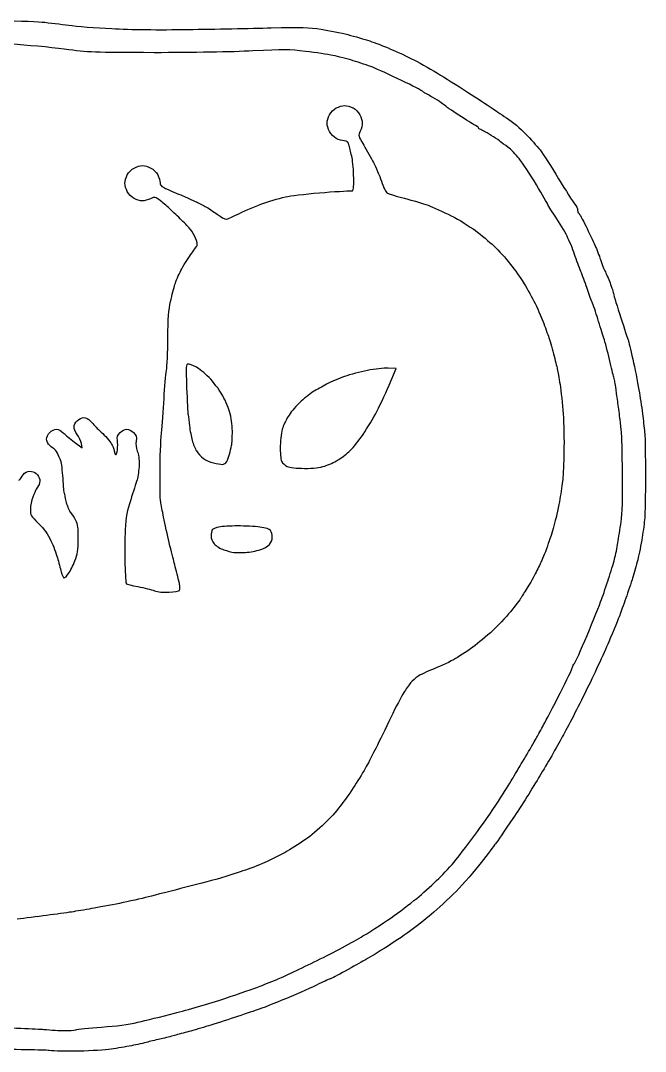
# Model space of a CAD drawing. Extents: x 18 to 500, y 49 to 447.
# Drawn here: x 259 to 500.3, y 48.7 to 446.8 of the extents above; entities that cross this region are included whole.
import ezdxf

# ---------------------------------------------------------------- set-up
doc = ezdxf.new("R2010")
doc.units = 0
doc.layers.add('Layer_1', color=7, linetype='CONTINUOUS')

msp = doc.modelspace()

# ---------------------------------------------------------------- linework, layer by layer
at = {"layer": 'Layer_1', "color": 7}
for points in [[(401.292336, 305.974696), (404.031184, 312.444168), (400.985088, 312.595376)], [(279.784616, 284.046088), (282.756312, 281.845176), (282.420576, 283.523832)], [(336.898472, 275.453304), (336.898472, 275.453304)], [(368.59068, 273.907048), (368.59068, 273.907048)], [(345.8624, 241.448968), (345.8624, 241.450392)], [(275.89784, 56.746944), (275.89804, 56.746944)], [(281.600984, 48.836376), (281.600984, 48.836376)]]:
    msp.add_lwpolyline(points, dxfattribs=at)
for points in [[(247.328224, 446.822704), (255.5058, 446.817904), (264.4646, 446.576336), (267.236664, 446.285656)], [(267.236664, 446.285656), (270.00872, 445.994968), (274.658224, 445.433584), (277.568888, 445.038136)], [(277.568888, 445.038136), (280.479552, 444.642696), (287.96412, 444.048696), (294.201256, 443.718144)], [(294.201256, 443.718144), (301.305432, 443.34164), (312.319232, 443.224504), (323.685912, 443.404568)], [(323.685912, 443.404568), (333.665328, 443.562656), (348.067448, 443.846416), (355.690616, 444.035152)], [(355.690616, 444.035152), (367.538712, 444.328488), (370.355832, 444.251624), (375.095048, 443.50568)], [(375.095048, 443.50568), (378.144312, 443.025736), (382.793816, 442.077968), (385.427272, 441.399544)], [(385.427272, 441.399544), (388.060736, 440.72112), (391.846864, 439.622128), (393.840888, 438.957352)], [(393.840888, 438.957352), (395.834904, 438.292576), (399.463784, 436.895512), (401.905064, 435.852768)], [(275.804848, 435.802048), (270.260728, 436.536696), (261.046256, 437.379792), (255.32824, 437.6756)], [(310.581624, 434.4406), (286.81572, 434.46532), (285.505216, 434.51668), (275.804848, 435.802048)], [(348.634464, 435.108856), (340.765744, 434.7), (325.13132, 434.42544), (310.581624, 434.4406)], [(369.046912, 434.93104), (362.59008, 435.728792), (360.856328, 435.743888), (348.634464, 435.108856)], [(379.631144, 433.341152), (377.690704, 433.736112), (372.9278, 434.45156), (369.046912, 434.93104)], [(401.905064, 435.852768), (404.346344, 434.810032), (408.471624, 432.865632), (411.072368, 431.531896)], [(387.44332, 431.341104), (385.087064, 432.046176), (381.571592, 432.9462), (379.631144, 433.341152)], [(395.003488, 428.787976), (393.201648, 429.487128), (389.799568, 430.63604), (387.44332, 431.341104)], [(411.072368, 431.531896), (413.67312, 430.19816), (418.209216, 427.619504), (421.152592, 425.801552)], [(406.091728, 423.72904), (401.79504, 425.812304), (396.805328, 428.088816), (395.003488, 428.787976)], [(414.155912, 419.581152), (414.017304, 419.779232), (410.388424, 421.645784), (406.091728, 423.72904)], [(421.152592, 425.801552), (424.095968, 423.9836), (429.452648, 420.59892), (433.056328, 418.28004)], [(415.163936, 418.859992), (414.74812, 419.058544), (414.294512, 419.383072), (414.155912, 419.581152)], [(416.93508, 417.888736), (416.376784, 418.224368), (415.579744, 418.661432), (415.163936, 418.859992)], [(433.056328, 418.28004), (436.660008, 415.96116), (440.288888, 413.589088), (441.120504, 413.008784)], [(419.959144, 416.045064), (418.854248, 416.72344), (417.493424, 417.553096), (416.93508, 417.888736)], [(422.220088, 414.49276), (422.081488, 414.668144), (421.064088, 415.36668), (419.959144, 416.045064)], [(427.268416, 410.93808), (424.630424, 412.717768), (422.358688, 414.317384), (422.220088, 414.49276)], [(377.362896, 407.198264), (377.362896, 408.038528), (377.777344, 409.498776), (378.28388, 410.443256)], [(378.28388, 410.443256), (378.790408, 411.387736), (379.977552, 412.57492), (380.922072, 413.081448)], [(380.922072, 413.081448), (381.866536, 413.587984), (383.32676, 414.002416), (384.167048, 414.002416)], [(384.167048, 414.002416), (385.007336, 414.002416), (386.467552, 413.587984), (387.412024, 413.081448)], [(387.412024, 413.081448), (388.356536, 412.57492), (389.543688, 411.387736), (390.050216, 410.443256)], [(390.050216, 410.443256), (390.556752, 409.498776), (390.9712, 408.076344), (390.9712, 407.282296)], [(433.94656, 406.740888), (432.911576, 407.269648), (429.906408, 409.158384), (427.268416, 410.93808)], [(441.120504, 413.008784), (441.952128, 412.42848), (444.446976, 410.756752), (446.664632, 409.293848)], [(378.28388, 403.953272), (377.777344, 404.897752), (377.362896, 406.358), (377.362896, 407.198264)], [(390.9712, 407.282296), (390.9712, 406.488248), (390.603568, 405.063864), (390.154248, 404.117008)], [(435.828392, 405.41364), (435.828392, 405.614864), (434.981552, 406.212128), (433.94656, 406.740888)], [(446.664632, 409.293848), (448.88228, 407.830944), (452.203808, 405.059936), (454.045824, 403.136056)], [(380.922072, 401.31508), (379.977552, 401.8216), (378.790408, 403.008792), (378.28388, 403.953272)], [(390.154248, 404.117008), (389.339968, 402.40104), (389.344352, 402.383568), (391.500208, 398.74872)], [(436.710408, 404.728936), (436.225296, 404.904304), (435.828392, 405.212416), (435.828392, 405.41364)], [(438.60756, 403.788136), (438.049264, 404.130208), (437.19552, 404.553568), (436.710408, 404.728936)], [(441.631624, 401.915896), (440.526728, 402.603552), (439.165904, 403.446056), (438.60756, 403.788136)], [(454.045824, 403.136056), (455.88788, 401.212176), (458.398008, 398.390672), (459.623968, 396.866032)], [(384.013776, 400.394112), (383.257808, 400.394112), (381.866536, 400.808544), (380.922072, 401.31508)], [(385.893536, 398.504072), (385.466184, 400.102544), (385.176176, 400.394112), (384.013776, 400.394112)], [(386.992888, 393.841968), (386.666136, 395.3666), (386.171448, 397.464552), (385.893536, 398.504072)], [(391.500208, 398.74872), (392.689776, 396.743024), (394.402808, 393.700808), (395.306904, 391.98824)], [(444.396576, 400.043344), (443.980768, 400.3856), (442.736568, 401.228248), (441.631624, 401.915896)], [(447.220704, 397.941936), (446.083248, 398.755456), (444.812384, 399.701088), (444.396576, 400.043344)], [(451.588816, 393.514352), (450.3238, 395.136008), (448.35816, 397.128424), (447.220704, 397.941936)], [(459.623968, 396.866032), (460.84992, 395.3414), (464.087736, 390.351688), (466.819176, 385.777792)], [(302.800328, 389.896936), (303.744808, 390.403472), (305.205056, 390.817904), (306.04532, 390.817904)], [(306.04532, 390.817904), (306.885584, 390.817904), (308.345832, 390.403472), (309.290312, 389.896936)], [(387.641048, 386.029792), (387.611288, 388.801856), (387.319584, 392.317336), (386.992888, 393.841968)], [(395.306904, 391.98824), (396.211048, 390.27568), (397.575712, 387.028944), (398.339488, 384.773288)], [(458.214904, 383.423528), (455.835568, 387.351832), (452.853784, 391.892704), (451.588816, 393.514352)], [(299.241168, 384.013752), (299.241168, 384.854016), (299.6556, 386.314264), (300.162136, 387.258744)], [(300.162136, 387.258744), (300.668664, 388.203224), (301.855848, 389.390408), (302.800328, 389.896936)], [(309.290312, 389.896936), (310.234792, 389.390408), (311.421984, 388.203224), (311.928504, 387.258744)], [(311.928504, 387.258744), (312.43504, 386.314264), (312.849472, 384.941168), (312.849472, 384.207424)], [(300.162136, 380.768752), (299.6556, 381.71324), (299.241168, 383.17348), (299.241168, 384.013752)], [(312.849472, 384.207424), (312.849472, 383.008088), (313.294904, 382.685384), (317.259568, 381.012376)], [(387.050496, 381.120568), (387.54256, 381.020664), (387.68232, 382.182536), (387.641048, 386.029792)], [(398.339488, 384.773288), (399.206136, 382.213944), (400.099896, 380.473176), (400.716808, 380.143)], [(462.540976, 375.948944), (462.540976, 376.131664), (460.59424, 379.495232), (458.214904, 383.423528)], [(466.819176, 385.777792), (469.550616, 381.203888), (472.313704, 376.820488), (472.959344, 376.036904)], [(302.800328, 378.130568), (301.855848, 378.637088), (300.668664, 379.82428), (300.162136, 380.768752)], [(312.996544, 377.175576), (310.888928, 378.845888), (310.864616, 378.851288), (309.140288, 378.03304)], [(317.259568, 381.012376), (319.68512, 379.988856), (322.35008, 378.84952), (323.181696, 378.480544)], [(323.181696, 378.480544), (324.01332, 378.111552), (325.487552, 377.455296), (326.457768, 377.022192)], [(352.91836, 376.342576), (355.690416, 377.327), (359.886312, 378.489416), (362.24256, 378.92572)], [(362.24256, 378.92572), (364.598816, 379.362032), (370.999456, 380.063808), (376.466264, 380.485232)], [(376.466264, 380.485232), (381.933016, 380.906648), (386.69592, 381.192552), (387.050496, 381.120568)], [(400.716808, 380.143), (401.260536, 379.852008), (404.223216, 378.976088), (407.300552, 378.196512)], [(407.300552, 378.196512), (410.377896, 377.416936), (414.4496, 376.199296), (416.348816, 375.49064)], [(305.961288, 377.2096), (305.16724, 377.2096), (303.744808, 377.624032), (302.800328, 378.130568)], [(309.140288, 378.03304), (308.185888, 377.580152), (306.755336, 377.2096), (305.961288, 377.2096)], [(316.88156, 373.853288), (315.911336, 374.756048), (314.16308, 376.25108), (312.996544, 377.175576)], [(326.457768, 377.022192), (327.427992, 376.58908), (329.14664, 375.709616), (330.276984, 375.067816)], [(330.276984, 375.067816), (331.407328, 374.426016), (333.5058, 373.057728), (334.940256, 372.027176)], [(343.478224, 372.35308), (345.89824, 373.56288), (350.146296, 375.358152), (352.91836, 376.342576)], [(416.348816, 375.49064), (418.248032, 374.781992), (422.256176, 372.9746), (425.255904, 371.474224)], [(465.495392, 371.247048), (463.870464, 373.650368), (462.540976, 375.766216), (462.540976, 375.948944)], [(472.959344, 376.036904), (473.604984, 375.25332), (474.133232, 374.189376), (474.133232, 373.6726)], [(321.165656, 369.786264), (319.779624, 371.120368), (317.851784, 372.950528), (316.88156, 373.853288)], [(334.940256, 372.027176), (336.374704, 370.996624), (337.892568, 370.153448), (338.313272, 370.153448)], [(338.313272, 370.153448), (338.733976, 370.153448), (341.0582, 371.14328), (343.478224, 372.35308)], [(425.255904, 371.474224), (428.255576, 369.973848), (432.485184, 367.389232), (434.655056, 365.73064)], [(470.074784, 363.601296), (469.181072, 365.403136), (467.120376, 368.843728), (465.495392, 371.247048)], [(474.133232, 373.6726), (474.133232, 373.155816), (474.331512, 372.610456), (474.573792, 372.460704)], [(474.573792, 372.460704), (474.81612, 372.310936), (476.038344, 370.086208), (477.289808, 367.516848)], [(324.631632, 366.156592), (324.111376, 366.818816), (322.551688, 368.452168), (321.165656, 369.786264)], [(477.289808, 367.516848), (478.54132, 364.947488), (480.137064, 361.597856), (480.835928, 360.073224)], [(326.547832, 362.75908), (326.014184, 363.96548), (325.151888, 365.494368), (324.631632, 366.156592)], [(327.138856, 359.941408), (327.34744, 360.28472), (327.081496, 361.552672), (326.547832, 362.75908)], [(434.655056, 365.73064), (436.82492, 364.07204), (440.038544, 361.397832), (441.796488, 359.787936)], [(472.967008, 356.545144), (472.270008, 358.624192), (470.968496, 361.799456), (470.074784, 363.601296)], [(324.606112, 356.381992), (325.790536, 357.99636), (326.930264, 359.598096), (327.138856, 359.941408)], [(441.796488, 359.787936), (443.554424, 358.178048), (446.411216, 355.032088), (448.14496, 352.796912)], [(480.835928, 360.073224), (481.534792, 358.548592), (482.496848, 356.053736), (482.973896, 354.529096)], [(320.86772, 350.333856), (321.739408, 352.04596), (323.421688, 354.767624), (324.606112, 356.381992)], [(475.378648, 349.993), (474.74924, 351.517632), (473.664048, 354.466096), (472.967008, 356.545144)], [(482.973896, 354.529096), (483.450944, 353.004464), (484.144712, 351.190024), (484.515616, 350.497008)], [(318.578096, 344.952888), (318.965688, 346.200312), (319.996024, 348.621752), (320.86772, 350.333856)], [(448.14496, 352.796912), (449.87876, 350.561744), (452.12252, 347.429896), (453.131192, 345.837248)], [(484.515616, 350.497008), (484.886464, 349.803992), (485.73804, 347.876152), (486.40792, 346.212912)], [(477.66172, 343.692856), (477.035384, 345.633304), (476.008008, 348.468368), (475.378648, 349.993)], [(316.901168, 338.400744), (317.43588, 340.756992), (318.190504, 343.705456), (318.578096, 344.952888)], [(453.131192, 345.837248), (454.139824, 344.244592), (455.98516, 340.937056), (457.231832, 338.487168)], [(479.702512, 338.148736), (479.206408, 339.25756), (478.288048, 341.752416), (477.66172, 343.692856)], [(486.40792, 346.212912), (487.077856, 344.54968), (487.782968, 342.395032), (487.97484, 341.424808)], [(315.84272, 324.268352), (315.90992, 331.938576), (316.143968, 335.064128), (316.901168, 338.400744)], [(457.231832, 338.487168), (458.478552, 336.037272), (460.08932, 332.46404), (460.811368, 330.546648)], [(487.97484, 341.424808), (488.16672, 340.454592), (489.441464, 336.258696), (490.807536, 332.1006)], [(481.96612, 331.596592), (481.217216, 334.091448), (480.19856, 337.039912), (479.702512, 338.148736)], [(460.811368, 330.546648), (461.533416, 328.629264), (462.546976, 325.813064), (463.063744, 324.288432)], [(484.255192, 324.23592), (483.74508, 325.78944), (482.715032, 329.101736), (481.96612, 331.596592)], [(490.807536, 332.1006), (492.173712, 327.942512), (493.5044, 323.860024), (493.76472, 323.0284)], [(315.30916, 311.668072), (315.555192, 313.181672), (315.795288, 318.851792), (315.84272, 324.268352)], [(463.063744, 324.288432), (463.580456, 322.7638), (464.483288, 319.588528), (465.06996, 317.232272)], [(486.472488, 315.919736), (485.763088, 318.940128), (484.765304, 322.682408), (484.255192, 324.23592)], [(493.76472, 323.0284), (494.02504, 322.196784), (494.912808, 318.454504), (495.73752, 314.712216)], [(465.06996, 317.232272), (465.656624, 314.876024), (466.238152, 312.494568), (466.362192, 311.94016)], [(488.082752, 309.168096), (487.906496, 309.861112), (487.18188, 312.899352), (486.472488, 315.919736)], [(495.73752, 314.712216), (496.562232, 310.969936), (497.584872, 305.753424), (498.010056, 303.11996)], [(314.357032, 300.851912), (314.634672, 305.287208), (315.063128, 310.15448), (315.30916, 311.668072)], [(323.630992, 314.208208), (322.851352, 314.208208), (322.807336, 313.43592), (323.106768, 305.010008)], [(326.59424, 313.130664), (325.432552, 313.723312), (324.099096, 314.208208), (323.630992, 314.208208)], [(331.740272, 308.972576), (330.071632, 310.666888), (327.75592, 312.538024), (326.59424, 313.130664)], [(392.943496, 311.727728), (390.195928, 311.16736), (386.226888, 310.114856), (384.1234, 309.388832)], [(400.985088, 312.595376), (399.286728, 312.67968), (395.72876, 312.2958), (392.943496, 311.727728)], [(466.362192, 311.94016), (466.486232, 311.385744), (466.928448, 308.848272), (467.344864, 306.301328)], [(336.676184, 302.615952), (335.630064, 304.417792), (333.408904, 307.278272), (331.740272, 308.972576)], [(384.1234, 309.388832), (382.019904, 308.6628), (378.901184, 307.308104), (377.192944, 306.378392)], [(488.573608, 307.152048), (488.479864, 307.567864), (488.259008, 308.47508), (488.082752, 309.168096)], [(488.99768, 304.379992), (488.858176, 305.488816), (488.667352, 306.73624), (488.573608, 307.152048)], [(323.106768, 305.010008), (323.286544, 299.950992), (323.52968, 295.244792), (323.647048, 294.551776)], [(339.668272, 295.8118), (339.068736, 297.752248), (337.722296, 300.814112), (336.676184, 302.615952)], [(372.236344, 303.661808), (371.218448, 303.0974), (369.008056, 301.360208), (367.324352, 299.801384)], [(377.192944, 306.378392), (375.484696, 305.44868), (373.2542, 304.226216), (372.236344, 303.661808)], [(395.999112, 294.780824), (397.40404, 297.37924), (399.786, 302.41648), (401.292336, 305.974696)], [(467.344864, 306.301328), (467.76128, 303.754376), (468.307976, 298.651264), (468.559728, 294.961072)], [(489.731376, 299.087872), (489.467368, 300.889712), (489.137192, 303.271168), (488.99768, 304.379992)], [(498.010056, 303.11996), (498.435296, 300.486504), (499.024176, 296.404016), (499.318672, 294.04776)], [(313.35852, 287.495616), (313.630064, 290.40628), (314.079392, 296.416616), (314.357032, 300.851912)], [(367.324352, 299.801384), (365.640608, 298.242568), (363.545328, 295.859568), (362.668144, 294.505824)], [(490.553616, 292.787736), (490.365416, 294.450968), (489.995424, 297.286032), (489.731376, 299.087872)], [(340.764944, 288.251632), (340.760144, 290.945048), (340.396424, 293.455064), (339.668272, 295.8118)], [(390.641776, 286.129968), (392.183392, 288.289528), (394.594176, 292.182416), (395.999112, 294.780824)], [(468.559728, 294.961072), (468.811432, 291.27088), (468.946256, 284.73616), (468.859312, 280.43944)], [(279.584976, 289.939672), (279.584976, 290.56108), (280.14168, 291.626216), (280.822096, 292.306632)], [(280.822096, 292.306632), (281.502512, 292.987048), (282.64684, 293.543752), (283.365056, 293.543752)], [(283.365056, 293.543752), (284.126784, 293.543752), (285.167776, 293.000104), (285.863352, 292.239048)], [(285.863352, 292.239048), (286.5192, 291.521464), (287.246, 290.723976), (287.478472, 290.466856)], [(323.647048, 294.551776), (323.764424, 293.85876), (324.015776, 291.930912), (324.205608, 290.26768)], [(362.668144, 294.505824), (361.790968, 293.152096), (360.688144, 290.950944), (360.217448, 289.614384)], [(491.10284, 287.999632), (490.988984, 288.969848), (490.741816, 291.124496), (490.553616, 292.787736)], [(499.318672, 294.04776), (499.613216, 291.691512), (499.960376, 288.62964), (500.09016, 287.243608)], [(269.000744, 285.227568), (269.000744, 285.945784), (269.557448, 287.090112), (270.237864, 287.770528)], [(270.237864, 287.770528), (270.91828, 288.450944), (272.062608, 289.007648), (272.780824, 289.007648)], [(272.780824, 289.007648), (273.536256, 289.007648), (274.661232, 288.425832), (275.449792, 287.627312)], [(275.449792, 287.627312), (276.199504, 286.868136), (278.150176, 285.256576), (279.784616, 284.046088)], [(280.834904, 287.006176), (280.147448, 287.998184), (279.584976, 289.318256), (279.584976, 289.939672)], [(282.420576, 283.523832), (282.23592, 284.44712), (281.522368, 286.014168), (280.834904, 287.006176)], [(287.478472, 290.466856), (287.710952, 290.209736), (289.157, 288.802904), (290.691928, 287.34056)], [(290.691928, 287.34056), (292.226848, 285.878216), (293.871184, 283.86308), (294.346008, 282.862416)], [(296.368584, 284.741432), (296.15128, 286.080512), (296.355544, 286.671864), (297.394288, 287.710592)], [(297.394288, 287.710592), (298.120192, 288.436504), (299.266352, 289.007648), (299.997184, 289.007648)], [(299.997184, 289.007648), (300.727688, 289.007648), (301.873952, 288.436736), (302.598848, 287.71184)], [(302.598848, 287.71184), (303.704384, 286.606296), (303.848128, 286.12504), (303.577776, 284.434368)], [(312.834392, 272.375256), (312.851112, 277.780776), (313.086984, 284.584952), (313.35852, 287.495616)], [(324.205608, 290.26768), (324.39544, 288.60444), (324.867144, 286.109584), (325.253848, 284.72356)], [(340.439056, 282.707488), (340.621936, 283.539104), (340.768592, 286.033984), (340.764944, 288.251632)], [(360.217448, 289.614384), (359.701688, 288.149768), (359.321968, 285.378016), (359.261736, 282.637984)], [(491.466784, 272.123256), (491.380448, 279.885024), (491.21664, 287.029408), (491.10284, 287.999632)], [(500.09016, 287.243608), (500.219896, 285.857584), (500.325936, 278.599792), (500.325784, 271.115232)], [(270.23784, 282.684608), (269.557448, 283.365016), (269.000744, 284.509352), (269.000744, 285.227568)], [(271.887264, 281.447456), (271.660496, 281.447456), (270.918256, 282.004192), (270.23784, 282.684608)], [(294.346008, 282.862416), (294.820832, 281.861808), (295.20932, 280.693912), (295.20932, 280.267016)], [(296.363784, 281.008768), (296.515792, 282.142088), (296.518056, 283.821752), (296.368584, 284.741432)], [(303.577776, 284.434368), (303.369504, 283.131864), (303.530016, 281.80848), (304.046304, 280.573)], [(325.253848, 284.72356), (325.640544, 283.337504), (326.390568, 281.492672), (326.92056, 280.623856)], [(339.661224, 279.419568), (339.906152, 280.396344), (340.256176, 281.875872), (340.439056, 282.707488)], [(359.261736, 282.637984), (359.199496, 279.805792), (359.40548, 277.556944), (359.808032, 276.673368)], [(385.751048, 280.275432), (386.899344, 281.335872), (389.100208, 283.970384), (390.641776, 286.129968)], [(273.15684, 279.809424), (272.685344, 280.710344), (272.114032, 281.447456), (271.887264, 281.447456)], [(274.51228, 276.803048), (274.238288, 277.555632), (273.628336, 278.908504), (273.15684, 279.809424)], [(295.20932, 280.267016), (295.20932, 279.840168), (295.406896, 279.368816), (295.648368, 279.219576)], [(295.648368, 279.219576), (295.88984, 279.070344), (296.211776, 279.875496), (296.363784, 281.008768)], [(304.046304, 280.573), (304.544968, 279.379504), (304.79508, 277.439056), (304.731392, 275.257896)], [(326.92056, 280.623856), (327.450552, 279.75504), (328.640608, 278.472184), (329.565128, 277.77312)], [(338.615328, 276.521504), (338.94564, 277.13872), (339.416288, 278.442848), (339.661224, 279.419568)], [(381.443824, 277.032168), (382.664488, 277.755528), (384.60276, 279.21504), (385.751048, 280.275432)], [(468.859312, 280.43944), (468.77232, 276.142744), (468.558928, 271.266432), (468.385088, 269.6032)], [(275.340624, 269.998896), (275.159032, 272.988592), (274.78628, 276.050456), (274.51228, 276.803048)], [(304.731392, 275.257896), (304.676192, 273.368464), (304.312784, 270.756224), (303.923752, 269.452848)], [(329.565128, 277.77312), (330.489656, 277.074), (332.266696, 276.278216), (333.514128, 276.00464)], [(333.514128, 276.00464), (334.761552, 275.731112), (336.284512, 275.482992), (336.898472, 275.453304)], [(336.898472, 275.453304), (337.573976, 275.420504), (338.251904, 275.842448), (338.615328, 276.521504)], [(359.808032, 276.673368), (360.163464, 275.893256), (361.140184, 274.956144), (361.97856, 274.590888)], [(368.59068, 273.907048), (372.195824, 273.892968), (374.486656, 274.153912), (376.451488, 274.80212)], [(376.451488, 274.80212), (377.976632, 275.30528), (380.22316, 276.30876), (381.443824, 277.032168)], [(258.2784, 269.354416), (258.492952, 269.354416), (259.050184, 270.028432), (259.516688, 270.84836)], [(259.516688, 270.84836), (259.991952, 271.683656), (260.973808, 272.491936), (261.749808, 272.686688)], [(261.749808, 272.686688), (262.617456, 272.904472), (263.615936, 272.764208), (264.42304, 272.3112)], [(264.42304, 272.3112), (265.131608, 271.91348), (265.925008, 270.980512), (266.18616, 270.237952)], [(313.015256, 261.287016), (312.899048, 261.980032), (312.817656, 266.969736), (312.834392, 272.375256)], [(361.97856, 274.590888), (362.895056, 274.19156), (365.531384, 273.918896), (368.59068, 273.907048)], [(490.926688, 253.222832), (491.426008, 256.653032), (491.579176, 262.013344), (491.466784, 272.123256)], [(500.325784, 271.115232), (500.32564, 263.630664), (500.21168, 256.259504), (500.072624, 254.734872)], [(266.070464, 267.733464), (265.745688, 267.098616), (265.274616, 266.23892), (265.023632, 265.823112)], [(266.18616, 270.237952), (266.508528, 269.321304), (266.471384, 268.5172), (266.070464, 267.733464)], [(275.869488, 264.224088), (275.760208, 264.41052), (275.522216, 267.0092), (275.340624, 269.998896)], [(303.923752, 269.452848), (303.53472, 268.149528), (302.435864, 264.701688), (301.481856, 261.791024)], [(468.385088, 269.6032), (468.211208, 267.93996), (467.722216, 264.537888), (467.298392, 262.043032)], [(263.633944, 262.815072), (263.120592, 261.576464), (262.710432, 259.464912), (262.722472, 258.122728)], [(265.023632, 265.823112), (264.772656, 265.407304), (264.147288, 264.053728), (263.633944, 262.815072)], [(276.568976, 261.244424), (276.293544, 262.696784), (275.978768, 264.0376), (275.869488, 264.224088)], [(278.252656, 257.04732), (277.602064, 257.903336), (276.844408, 259.792016), (276.568976, 261.244424)], [(301.481856, 261.791024), (300.06444, 257.46656), (299.677984, 255.34704), (299.368224, 250.198768)], [(314.01276, 255.994896), (313.580344, 258.212544), (313.131472, 260.594), (313.015256, 261.287016)], [(467.298392, 262.043032), (466.874624, 259.548176), (465.949208, 255.35228), (465.241928, 252.718824)], [(262.722472, 258.122728), (262.743272, 255.805032), (262.902424, 255.527728), (265.889304, 252.604864)], [(280.336464, 253.742168), (279.84096, 254.703976), (278.903248, 256.191312), (278.252656, 257.04732)], [(316.093928, 246.418688), (315.381704, 249.467952), (314.445184, 253.777248), (314.01276, 255.994896)], [(265.889304, 252.604864), (268.10508, 250.436608), (269.52468, 248.47248), (270.694184, 245.957008)], [(281.227248, 246.659096), (281.235248, 250.808472), (281.037256, 252.381896), (280.336464, 253.742168)], [(335.594808, 251.241312), (334.382928, 251.007256), (333.19568, 250.506816), (332.956472, 250.129264)], [(342.838336, 251.672392), (340.066272, 251.667592), (336.806688, 251.475376), (335.594808, 251.241312)], [(351.387216, 251.225944), (349.457408, 251.474472), (345.610392, 251.675368), (342.838336, 251.672392)], [(355.545312, 249.88608), (355.1046, 250.488824), (353.768928, 250.9192), (351.387216, 251.225944)], [(465.241928, 252.718824), (464.534696, 250.085368), (463.637608, 247.185944), (463.248408, 246.275592)], [(489.721088, 245.158656), (490.000816, 246.960496), (490.543336, 250.589376), (490.926688, 253.222832)], [(500.072624, 254.734872), (499.933568, 253.210232), (499.483992, 249.80816), (499.073624, 247.174704)], [(299.368224, 250.198768), (299.159744, 246.733688), (299.102568, 240.684952), (299.241168, 236.757096)], [(332.513824, 247.843424), (332.509024, 246.859136), (332.996424, 245.661304), (333.781008, 244.728888)], [(332.956472, 250.129264), (332.717256, 249.751656), (332.518064, 248.723072), (332.513824, 247.843424)], [(355.0606, 244.477032), (355.749736, 245.231688), (356.194632, 246.362136), (356.194632, 247.358512)], [(356.194632, 247.358512), (356.194632, 248.260288), (355.902456, 249.397696), (355.545312, 249.88608)], [(499.073624, 247.174704), (498.663256, 244.54124), (497.8962, 240.68556), (497.369104, 238.606512)], [(270.694184, 245.957008), (271.607152, 243.99328), (272.722048, 241.025768), (273.171744, 239.362528)], [(279.946456, 238.17896), (281.022928, 240.844016), (281.218664, 242.140032), (281.227248, 246.659096)], [(318.141504, 238.102504), (317.727568, 239.627136), (316.80616, 243.369416), (316.093928, 246.418688)], [(333.781008, 244.728888), (334.512832, 243.859168), (336.069392, 242.887024), (337.435096, 242.44672)], [(351.40652, 242.454032), (352.792552, 242.883648), (354.436888, 243.793944), (355.0606, 244.477032)], [(462.540776, 244.083704), (462.540776, 243.788504), (462.183792, 242.718888), (461.747416, 241.706784)], [(463.248408, 246.275592), (462.859216, 245.365304), (462.540776, 244.378952), (462.540776, 244.083704)], [(488.401336, 238.85852), (488.847488, 240.521752), (489.441368, 243.356816), (489.721088, 245.158656)], [(273.171744, 239.362528), (273.621432, 237.699288), (274.277272, 235.261136), (274.629144, 233.944408)], [(337.435096, 242.44672), (338.74364, 242.024864), (340.49468, 241.578008), (341.326304, 241.453768)], [(341.326304, 241.453768), (342.15792, 241.32948), (344.19916, 241.327968), (345.8624, 241.448968)], [(345.8624, 241.450392), (347.52564, 241.572816), (350.020496, 242.024464), (351.40652, 242.454032)], [(461.747416, 241.706784), (461.31104, 240.69468), (460.650032, 239.186128), (460.278472, 238.354504)], [(486.125176, 231.298352), (486.930936, 233.793208), (487.955184, 237.19528), (488.401336, 238.85852)], [(277.492328, 233.295192), (278.143232, 234.251048), (279.247584, 236.448736), (279.946456, 238.17896)], [(299.241168, 236.757096), (299.379776, 232.829232), (299.617104, 229.492224), (299.768568, 229.341528)], [(319.883448, 231.303136), (319.339312, 233.518168), (318.55544, 236.577864), (318.141504, 238.102504)], [(460.278472, 238.354504), (459.90692, 237.522888), (458.930752, 235.472568), (458.109208, 233.798248)], [(497.369104, 238.606512), (496.84196, 236.527464), (495.9542, 233.352192), (495.396304, 231.550352)], [(274.629144, 233.944408), (274.981024, 232.62768), (275.502912, 231.55192), (275.788904, 231.553832)], [(275.788904, 231.553832), (276.074888, 231.553832), (276.84144, 232.339336), (277.492328, 233.295192)], [(320.37996, 226.783016), (320.701064, 227.10412), (320.528048, 228.679152), (319.883448, 231.303136)], [(458.109208, 233.798248), (457.287672, 232.12392), (455.737384, 229.402264), (454.66404, 227.750112)], [(483.382344, 223.234168), (484.085136, 225.174616), (485.31936, 228.803496), (486.125176, 231.298352)], [(495.396304, 231.550352), (494.838416, 229.748512), (493.648752, 226.23304), (492.752616, 223.738184)], [(299.768568, 229.341528), (299.920032, 229.190824), (301.96128, 228.6978), (304.304664, 228.245904)], [(304.304664, 228.245904), (306.648056, 227.794008), (309.517392, 227.07892), (310.680968, 226.656864)], [(454.66404, 227.750112), (453.590752, 226.09796), (452.59916, 224.479936), (452.46056, 224.154496)], [(310.680968, 226.656864), (312.093784, 226.144432), (313.974264, 225.95608), (316.341848, 226.089848)], [(316.341848, 226.089848), (318.291752, 226.200024), (320.108904, 226.51196), (320.37996, 226.783016)], [(452.46056, 224.154496), (452.321952, 223.829008), (450.773232, 221.743008), (449.019016, 219.518952)], [(477.779856, 209.373864), (480.158488, 215.056592), (482.6796, 221.293728), (483.382344, 223.234168)], [(492.752616, 223.738184), (491.856432, 221.243328), (490.79776, 218.294864), (490.399992, 217.18604)], [(449.019016, 219.518952), (447.26476, 217.294856), (444.196736, 213.92428), (442.201256, 212.028744)], [(490.399992, 217.18604), (490.002232, 216.077216), (488.085976, 211.427712), (486.141656, 206.853808)], [(442.201256, 212.028744), (440.205728, 210.133208), (436.764744, 207.211256), (434.554552, 205.535464)], [(472.91212, 198.537624), (473.210744, 198.814832), (475.401224, 203.691136), (477.779856, 209.373864)], [(434.554552, 205.535464), (432.344416, 203.859728), (428.94844, 201.571976), (427.007992, 200.451608)], [(486.141656, 206.853808), (484.197328, 202.279912), (480.235144, 193.723112), (477.336832, 187.838728)], [(427.007992, 200.451608), (425.067552, 199.33124), (421.325272, 197.561656), (418.691808, 196.51916)], [(418.691808, 196.51916), (416.058352, 195.476616), (413.223288, 194.146632), (412.391672, 193.563536)], [(467.390224, 187.078728), (469.970504, 192.154376), (472.14632, 196.695616), (472.2254, 197.170392)], [(472.2254, 197.170392), (472.30444, 197.645176), (472.613544, 198.260416), (472.91212, 198.537624)], [(412.391672, 193.563536), (411.560056, 192.980448), (410.316704, 191.83796), (409.628632, 191.024688)], [(406.949712, 187.294296), (406.16436, 186.055944), (403.925496, 181.728504), (401.974464, 177.677864)], [(409.628632, 191.024688), (408.940608, 190.21136), (407.735112, 188.532704), (406.949712, 187.294296)], [(477.336832, 187.838728), (474.438464, 181.954296), (470.343776, 174.01612), (468.237512, 170.198336)], [(461.02552, 174.837712), (461.945792, 176.494648), (464.809936, 182.003088), (467.390224, 187.078728)], [(401.974464, 177.677864), (400.023392, 173.627176), (397.470928, 168.385208), (396.302224, 166.028904)], [(458.375728, 170.061), (458.912808, 171.031216), (460.105248, 173.180728), (461.02552, 174.837712)], [(454.602248, 163.508848), (456.140592, 166.142312), (457.838656, 169.090776), (458.375728, 170.061)], [(468.237512, 170.198336), (466.1312, 166.380504), (462.242656, 159.628016), (459.596248, 155.192664)], [(396.302224, 166.028904), (395.133576, 163.672704), (393.424976, 160.384032), (392.505304, 158.720744)], [(451.011624, 157.46072), (451.448144, 158.153736), (453.06396, 160.875392), (454.602248, 163.508848)], [(392.505304, 158.720744), (391.585688, 157.05756), (389.578664, 153.768888), (388.04536, 151.412584)], [(449.197336, 154.367752), (449.758704, 155.375872), (450.575152, 156.767704), (451.011624, 157.46072)], [(388.04536, 151.412584), (386.512008, 149.056384), (384.234888, 145.767712), (382.985088, 144.104424)], [(444.396576, 146.652352), (446.475624, 149.887696), (448.635968, 153.35968), (449.197336, 154.367752)], [(459.596248, 155.192664), (456.94988, 150.757368), (452.239544, 143.331672), (449.12884, 138.691088)], [(382.985088, 144.104424), (381.735296, 142.44124), (379.108488, 139.466664), (377.147784, 137.49432)], [(435.407992, 133.61696), (438.27264, 137.551072), (442.317536, 143.417), (444.396576, 146.652352)], [(377.147784, 137.49432), (375.187032, 135.521968), (371.881776, 132.665184), (369.802728, 131.145896)], [(449.12884, 138.691088), (446.018184, 134.050456), (442.991544, 129.62776), (442.403064, 128.862872)], [(427.117968, 122.683952), (428.812808, 124.762992), (432.543296, 129.682848), (435.407992, 133.61696)], [(369.802728, 131.145896), (367.72368, 129.626552), (364.208208, 127.357544), (361.99056, 126.103664)], [(442.403064, 128.862872), (441.814528, 128.097936), (439.328952, 124.8638), (436.879456, 121.675928)], [(361.99056, 126.103664), (359.772904, 124.849736), (356.257432, 123.036048), (354.178384, 122.073192)], [(354.178384, 122.073192), (352.099336, 121.110328), (348.357056, 119.618048), (345.8622, 118.757)], [(420.482256, 115.455976), (422.437112, 117.35232), (425.423176, 120.604904), (427.117968, 122.683952)], [(436.879456, 121.675928), (434.430008, 118.488056), (430.072888, 113.482472), (427.197, 110.5524)], [(336.89284, 115.868056), (334.454544, 115.140216), (328.104, 113.445272), (322.780528, 112.101528)], [(345.8622, 118.757), (343.367344, 117.895944), (339.331136, 116.595896), (336.89284, 115.868056)], [(412.89588, 108.609744), (415.113528, 110.478816), (418.5274, 113.559632), (420.482256, 115.455976)], [(322.780528, 112.101528), (317.457048, 110.75784), (310.946832, 109.096216), (308.313368, 108.409096)], [(308.313368, 108.409096), (305.679912, 107.721928), (300.6902, 106.59828), (297.225128, 105.91212)], [(403.319672, 101.233792), (406.368936, 103.421504), (410.678232, 106.740664), (412.89588, 108.609744)], [(427.197, 110.5524), (424.321112, 107.622336), (420.04024, 103.6352), (417.683992, 101.692184)], [(286.388888, 103.872896), (283.894032, 103.43748), (280.378552, 102.851064), (278.576712, 102.56972)], [(297.225128, 105.91212), (293.760048, 105.22596), (288.883744, 104.308304), (286.388888, 103.872896)], [(269.000504, 101.25864), (265.535424, 100.818888), (260.432312, 100.145632), (257.660248, 99.762528)], [(278.576712, 102.56972), (276.774872, 102.288432), (272.465576, 101.69844), (269.000504, 101.25864)], [(391.2234, 93.304384), (394.82708, 95.47788), (400.2704, 99.046128), (403.319672, 101.233792)], [(417.683992, 101.692184), (415.327736, 99.749176), (411.535408, 96.779392), (409.256568, 95.092664)], [(373.583016, 83.881288), (379.681552, 86.890488), (387.61972, 91.130888), (391.2234, 93.304384)], [(409.256568, 95.092664), (406.977784, 93.405992), (402.555088, 90.442808), (399.428352, 88.507864)], [(399.428352, 88.507864), (396.301672, 86.572912), (392.83624, 84.480712), (391.727416, 83.858456)], [(357.958664, 76.536488), (360.45352, 77.566936), (367.48448, 80.87204), (373.583016, 83.881288)], [(391.727416, 83.858456), (390.618592, 83.236208), (387.302904, 81.397776), (384.359176, 79.773048)], [(384.359176, 79.773048), (381.415448, 78.148312), (378.871096, 76.818936), (378.705024, 76.818936)], [(350.902512, 73.679952), (352.288544, 74.220656), (355.463816, 75.506088), (357.958664, 76.536488)], [(378.705024, 76.818936), (378.539008, 76.818936), (376.524824, 75.896744), (374.229056, 74.769624)], [(337.798224, 69.196224), (343.619552, 71.121592), (349.51648, 73.139248), (350.902512, 73.679952)], [(374.229056, 74.769624), (371.93328, 73.642456), (366.272936, 71.143616), (361.650448, 69.216584)], [(318.393792, 63.46652), (323.244904, 64.69248), (331.976896, 67.270848), (337.798224, 69.196224)], [(361.650448, 69.216584), (357.02796, 67.289496), (351.924848, 65.275368), (350.3102, 64.740664)], [(350.3102, 64.740664), (348.695544, 64.206008), (344.766176, 62.886352), (341.578304, 61.808176)], [(290.1972, 58.14336), (296.147848, 58.515168), (300.593704, 59.091152), (304.239184, 59.962488)], [(304.239184, 59.962488), (307.173112, 60.663712), (313.542688, 62.240568), (318.393792, 63.46652)], [(341.578304, 61.808176), (338.390432, 60.729944), (333.854336, 59.272392), (331.49808, 58.569096)], [(244.051952, 58.13716), (254.585784, 57.854304), (265.359024, 57.445704), (267.99248, 57.229128)], [(267.99248, 57.229128), (270.625936, 57.01256), (274.183352, 56.795584), (275.89784, 56.746944)], [(275.89804, 56.746944), (277.612536, 56.698544), (279.572024, 56.870176), (280.252464, 57.12888)], [(280.252464, 57.12888), (280.932912, 57.387592), (285.40804, 57.844072), (290.1972, 58.14336)], [(323.937912, 56.410312), (322.13608, 55.926264), (319.641224, 55.23592), (318.393792, 54.876208)], [(331.49808, 58.569096), (329.141832, 57.865848), (325.739752, 56.894368), (323.937912, 56.410312)], [(308.061568, 52.354456), (306.675536, 51.980376), (303.840472, 51.340136), (301.761424, 50.931736)], [(313.35368, 53.628472), (311.829048, 53.30188), (309.447592, 52.728536), (308.061568, 52.354456)], [(318.393792, 54.876208), (317.146368, 54.516544), (314.878312, 53.955024), (313.35368, 53.628472)], [(270.00872, 49.079736), (268.20688, 49.307336), (256.526424, 49.481576), (244.052152, 49.466936)], [(281.600984, 48.836376), (277.02708, 48.742616), (271.81056, 48.851576), (270.00872, 49.079736)], [(293.949256, 49.597976), (291.7316, 49.272776), (286.17488, 48.930056), (281.600984, 48.836376)], [(301.761424, 50.931736), (299.682376, 50.523336), (296.166904, 49.923176), (293.949256, 49.597976)]]:
    msp.add_open_spline(points, degree=3, dxfattribs=at)

doc.saveas('drawing.dxf')
